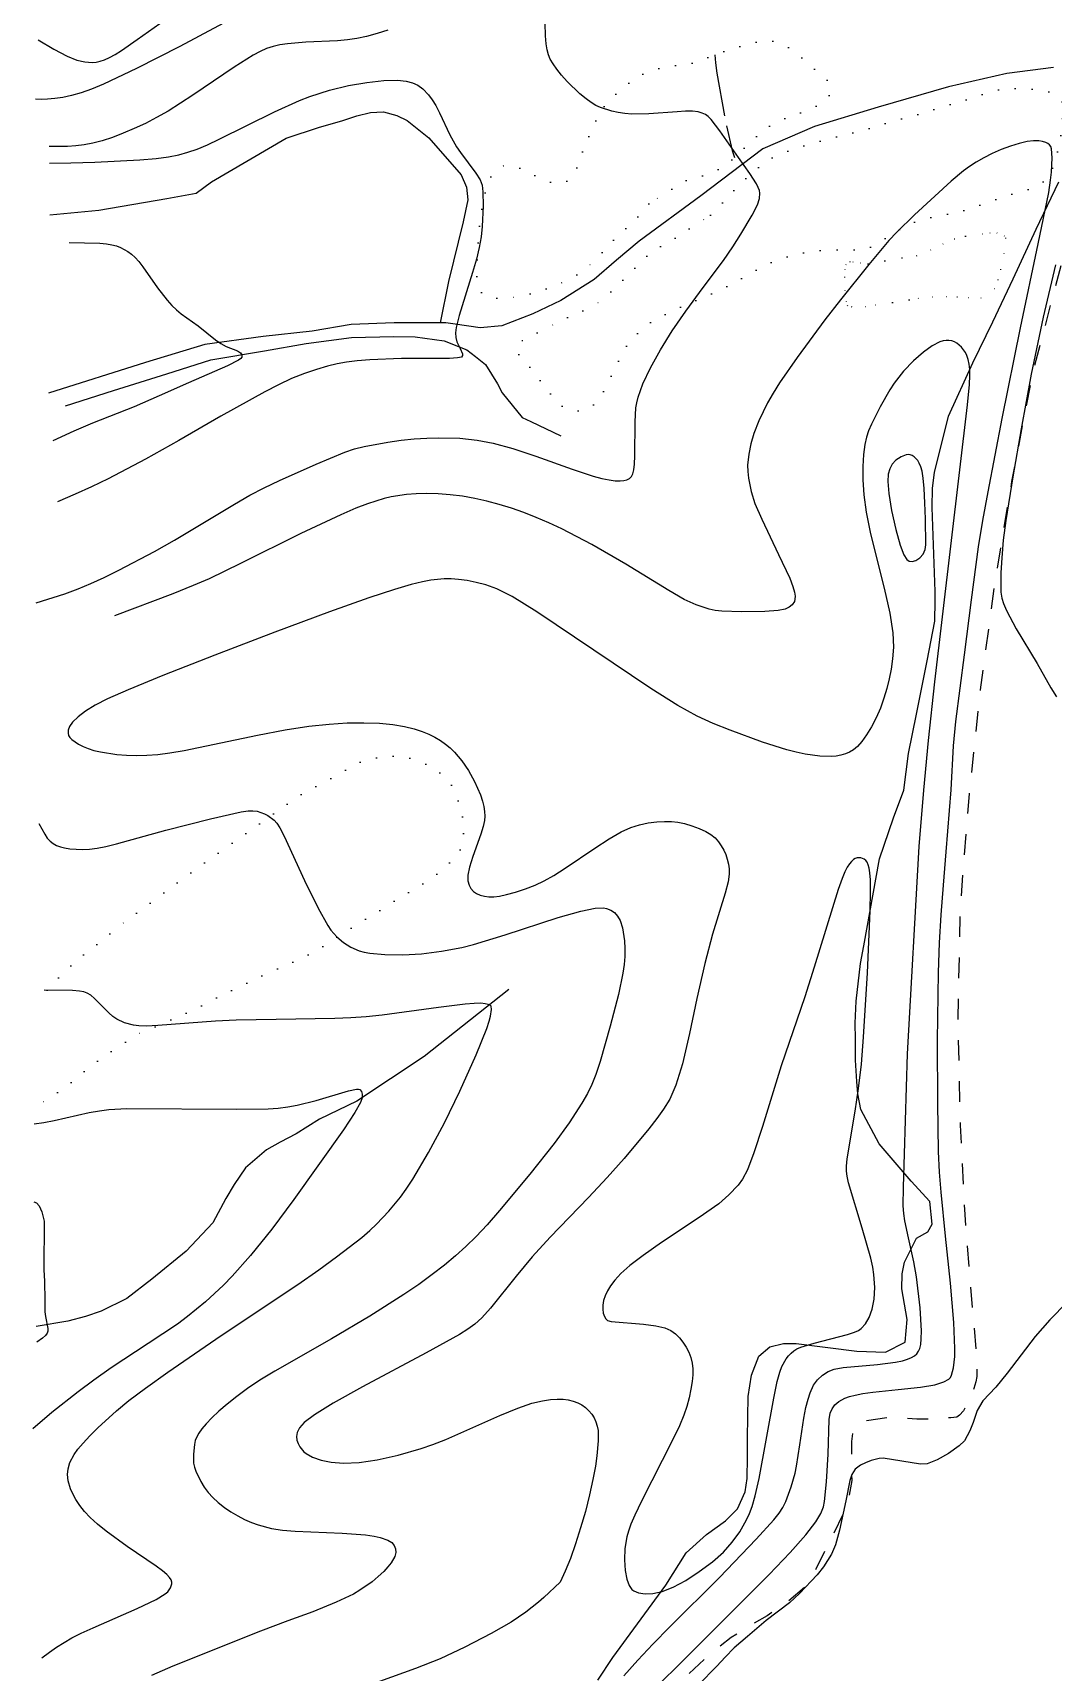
# Model space of a CAD drawing. Header units: millimetres. Extents: x 220021 to 223505, y 489325 to 491820.
# Drawn here: x 220579.4 to 220827.1, y 491093.5 to 491491.2 of the extents above; entities that cross this region are included whole.
import ezdxf

# ---------------------------------------------------------------- set-up
doc = ezdxf.new("R2010")
doc.units = ezdxf.units.MM
for name, pattern in [('15M2P5', [17.5, 15, -2.5]), ('5M5', [10, 5, -5]), ('AM4', [4, 0, -4])]:
    doc.linetypes.add(name, pattern=pattern)
for name, color, linetype in [('A0013117', 8, 'Continuous'), ('D0015112', 8, '15M2P5'), ('D0025111', 8, 'AM4'), ('E0022112', 8, 'Continuous'), ('F0017111', 8, 'Continuous'), ('F0017114', 8, 'Continuous'), ('F0037222', 8, 'Continuous'), ('F0037223', 8, '5M5')]:
    doc.layers.add(name, color=color, linetype=linetype)

msp = doc.modelspace()

# ---------------------------------------------------------------- linework, layer by layer
at = {"layer": 'A0013117', "flags": 128}
for points in [[(220827.167, 491482.736), (220815.837, 491481.312), (220801.719, 491478.053), (220784.612, 491473.105), (220769.133, 491468.455), (220756.651, 491463.06), (220741.542, 491451.611), (220726.617, 491440.648), (220721.143, 491435.997), (220715.668, 491431.345), (220707.599, 491426.245), (220700.775, 491423.033), (220693.299, 491420.128), (220688.01, 491419.634), (220681.97, 491420.505), (220679.694, 491420.833), (220667.129, 491420.855), (220656.681, 491420.461), (220647.212, 491418.807), (220635.386, 491417.501), (220621.164, 491415.613), (220606.805, 491411.229), (220583.271, 491403.797)], [(220583.599, 491447), (220595.473, 491448.131), (220611.962, 491450.957), (220619.052, 491452.292), (220622.839, 491455.028), (220640.957, 491465.607), (220649.033, 491468.315), (220654.473, 491469.833), (220658.099, 491471.017), (220661.396, 491471.859), (220662.963, 491471.935), (220664.53, 491472.011), (220667.831, 491471.127), (220670.309, 491469.903), (220675.598, 491465.729), (220683.373, 491456.707), (220684.7, 491453.766), (220685.038, 491450.658), (220683.897, 491445.317), (220680.304, 491430.849), (220678.35, 491420.835)]]:
    msp.add_lwpolyline(points, dxfattribs=at)
at = {"layer": 'D0015112', "flags": 128}
msp.add_lwpolyline([(220744.992, 491485.855), (220745.139, 491483.869), (220745.446, 491481.379), (220747.661, 491469.281), (220749.221, 491462.594), (220749.744, 491460.931)], dxfattribs=at)
at = {"layer": 'D0025111', "flags": 128}
for points in [[(220728.982, 491449.665), (220728.668, 491449.309), (220726.189, 491446.47), (220724.965, 491445.216), (220722.4, 491442.806), (220720.174, 491440.603), (220718.041, 491438.353), (220715.797, 491435.935), (220714.677, 491434.861), (220714.097, 491434.361), (220712.808, 491433.367), (220712.081, 491432.878), (220709.834, 491431.55), (220707.8, 491430.502), (220707.091, 491430.19), (220704.938, 491429.379), (220701.609, 491428.218), (220700.954, 491428.035), (220697.532, 491427.208), (220696.071, 491426.958), (220694.603, 491426.788), (220693.854, 491426.742), (220692.297, 491426.754), (220691.631, 491426.813), (220690.351, 491427.012), (220689.79, 491427.182), (220689.301, 491427.395), (220688.858, 491427.665), (220688.47, 491428.011), (220688.129, 491428.407), (220687.838, 491428.847), (220687.605, 491429.34), (220687.426, 491429.887), (220687.301, 491430.484), (220687.222, 491431.107), (220687.198, 491431.729), (220687.238, 491434.899), (220687.378, 491438.09), (220687.653, 491441.539), (220687.952, 491445), (220688.38, 491448.057), (220688.945, 491451.115), (220689.6, 491454.046), (220689.763, 491454.571), (220689.954, 491455.071), (220690.185, 491455.563), (220690.488, 491456.085), (220691.14, 491457.012), (220691.493, 491457.407), (220691.879, 491457.777), (220692.296, 491458.122), (220692.75, 491458.442), (220693.211, 491458.697), (220693.7, 491458.883), (220694.237, 491459.012), (220694.791, 491459.04), (220695.352, 491458.993), (220695.92, 491458.891), (220696.478, 491458.757), (220697.049, 491458.58), (220698.125, 491458.18), (220698.646, 491457.945), (220701.662, 491456.402), (220704.668, 491455.049), (220705.175, 491454.879), (220705.697, 491454.738), (220706.204, 491454.651), (220706.679, 491454.625), (220707.161, 491454.661), (220707.632, 491454.736), (220708.122, 491454.857), (220708.572, 491455.001), (220709.007, 491455.187), (220709.418, 491455.439), (220709.778, 491455.73), (220710.098, 491456.049), (220710.405, 491456.412), (220710.679, 491456.783), (220710.931, 491457.203), (220711.158, 491457.663), (220711.357, 491458.134), (220711.541, 491458.649), (220712.7, 491461.953), (220713.869, 491464.891), (220715.164, 491467.814), (220716.625, 491470.971), (220717.22, 491472.054), (220717.573, 491472.575), (220718.708, 491474.038), (220719.162, 491474.555), (220721.533, 491476.941), (220722.044, 491477.379), (220724.068, 491478.924), (220726.487, 491480.561), (220727.87, 491481.39), (220728.378, 491481.638), (220728.863, 491481.835), (220729.482, 491482.043), (220730.573, 491482.33), (220733.844, 491483.042), (220734.625, 491483.152), (220737.723, 491483.494), (220739.608, 491483.819), (220740.155, 491483.944), (220740.728, 491484.119), (220741.304, 491484.331), (220742.423, 491484.815), (220745.461, 491486.045), (220748.348, 491487.053), (220751.237, 491487.891), (220754.563, 491488.808), (220757.006, 491489.28), (220757.657, 491489.293), (220758.316, 491489.235), (220758.96, 491489.137), (220759.625, 491488.985), (220760.312, 491488.783), (220760.966, 491488.541), (220761.599, 491488.252), (220762.789, 491487.618), (220763.397, 491487.243), (220763.986, 491486.825), (220765.481, 491485.628), (220765.999, 491485.16), (220768.338, 491483.06), (220770.254, 491481.514), (220772.108, 491479.817), (220772.413, 491479.421), (220772.668, 491479.036), (220772.894, 491478.643), (220773.063, 491478.272), (220773.189, 491477.905), (220773.246, 491477.546), (220773.231, 491477.197), (220773.148, 491476.841), (220773.011, 491476.492), (220772.837, 491476.157), (220772.625, 491475.805), (220772.369, 491475.471), (220772.045, 491475.115), (220771.67, 491474.781), (220770.845, 491474.149), (220770.363, 491473.847), (220769.312, 491473.287), (220768.703, 491473.004), (220765.791, 491471.817), (220762.844, 491470.766), (220762.286, 491470.533), (220759.359, 491469.162), (220757.638, 491468.218), (220757.311, 491467.989), (220756.738, 491467.54), (220755.895, 491466.799), (220753.558, 491464.568), (220751.317, 491462.398), (220748.929, 491460.171), (220748.501, 491459.819), (220746.967, 491458.705), (220746.56, 491458.443), (220745.073, 491457.621), (220744.601, 491457.402), (220742.557, 491456.613), (220742.096, 491456.477), (220740.819, 491456.184), (220737.666, 491455.256), (220737.302, 491455.102)], [(220743.944, 491446.963), (220744.215, 491447.247), (220746.538, 491449.611), (220748.606, 491451.914), (220751.063, 491454.552), (220751.506, 491454.965), (220754.099, 491457.297), (220756.407, 491459.215), (220756.901, 491459.578), (220758.564, 491460.648), (220759.234, 491461.025), (220761.016, 491461.864), (220761.667, 491462.115), (220764.633, 491463.162), (220766.468, 491463.7), (220769.582, 491464.617), (220772.857, 491465.526), (220776.095, 491466.404), (220779.392, 491467.13), (220782.624, 491468.018), (220785.557, 491468.957), (220788.634, 491469.889), (220792.179, 491470.855), (220795.731, 491471.79), (220798.714, 491472.718), (220802.324, 491473.825), (220805.905, 491474.922), (220809.418, 491476.087), (220812.909, 491477.161), (220813.668, 491477.333), (220815.899, 491477.669), (220816.662, 491477.711), (220818.087, 491477.702), (220821.414, 491477.529), (220824.591, 491477.273), (220825.173, 491477.153), (220825.774, 491476.969), (220826.245, 491476.781), (220826.709, 491476.558), (220827.108, 491476.327), (220827.841, 491475.848), (220828.186, 491475.588), (220828.488, 491475.325), (220829.031, 491474.792), (220829.243, 491474.49), (220829.383, 491474.169), (220829.45, 491473.849), (220829.479, 491473.482), (220829.475, 491473.086), (220829.384, 491469.838), (220829.195, 491467.654), (220829.104, 491467.082), (220828.452, 491463.536), (220827.736, 491460.324), (220827.522, 491459.705), (220826.841, 491458.105), (220826.57, 491457.584), (220825.972, 491456.592), (220825.644, 491456.117), (220825.309, 491455.7), (220824.937, 491455.302), (220824.538, 491454.928), (220824.127, 491454.605), (220823.663, 491454.303), (220823.169, 491454.023), (220822.615, 491453.761), (220822.007, 491453.517), (220821.251, 491453.263), (220817.695, 491452.206), (220814.19, 491451.113), (220810.9, 491449.991), (220807.722, 491448.808), (220805.159, 491448.009), (220804.476, 491447.837), (220801.107, 491447.104), (220798.077, 491446.525), (220794.572, 491445.68), (220793.748, 491445.397), (220792.218, 491444.755), (220790.717, 491444.012), (220789.936, 491443.57), (220787.185, 491441.822), (220784.215, 491439.897), (220783.581, 491439.563), (220782.901, 491439.255), (220782.181, 491439.007), (220781.447, 491438.825), (220780.623, 491438.685), (220779.799, 491438.604), (220778.14, 491438.537), (220774.884, 491438.513), (220771.362, 491438.431), (220769.75, 491438.307), (220766.875, 491437.922), (220766.105, 491437.772), (220763.107, 491437.016), (220759.875, 491435.995), (220759.094, 491435.69), (220757.1, 491434.786), (220756.477, 491434.442), (220753.608, 491432.718), (220752.924, 491432.37), (220749.831, 491430.762), (220748.564, 491430.016), (220745.987, 491428.677), (220743.197, 491427.396), (220739.982, 491426.094), (220737.07, 491424.846), (220734.284, 491423.525), (220731.055, 491421.896), (220729.194, 491420.783), (220728.585, 491420.334), (220727.047, 491419.055), (220726.493, 491418.531), (220724.317, 491416.231), (220723.942, 491415.735), (220723.603, 491415.228), (220722.998, 491414.207), (220722.132, 491412.553), (220720.639, 491409.645), (220719.175, 491406.603), (220717.739, 491403.82), (220717.134, 491402.828), (220716.78, 491402.336), (220716.103, 491401.491), (220715.736, 491401.11), (220715.343, 491400.762), (220714.951, 491400.456), (220714.547, 491400.194), (220714.13, 491399.972), (220713.68, 491399.767), (220713.208, 491399.617), (220712.694, 491399.509), (220712.172, 491399.463), (220711.647, 491399.478), (220711.096, 491399.544), (220710.089, 491399.736), (220709.571, 491399.877), (220709.097, 491400.046), (220708.219, 491400.454), (220707.784, 491400.735), (220707.403, 491401.031), (220707.033, 491401.38), (220706.351, 491402.118), (220704.36, 491404.445), (220704.026, 491404.881), (220702.155, 491407.509), (220701.893, 491407.927), (220701.355, 491408.683), (220701.028, 491409.065), (220700.65, 491409.457), (220698.319, 491411.914), (220698.01, 491412.278), (220696.839, 491413.923), (220696.778, 491414.262), (220696.822, 491414.618), (220696.927, 491414.966), (220697.089, 491415.315), (220697.316, 491415.657), (220697.59, 491415.973), (220697.892, 491416.257), (220698.249, 491416.537), (220698.663, 491416.81), (220699.502, 491417.295), (220699.973, 491417.517), (220702.767, 491418.83), (220705.549, 491420.284), (220708.581, 491421.82), (220710.607, 491422.713), (220713.545, 491424.044), (220714.578, 491424.582), (220716.597, 491425.774), (220717.145, 491426.162), (220718.949, 491427.592), (220719.45, 491428.034), (220721.791, 491430.358), (220724.172, 491432.752), (220726.603, 491435.105), (220728.815, 491437.297), (220729.164, 491437.591), (220730.115, 491438.31), (220731.091, 491438.956), (220732.113, 491439.548), (220732.513, 491439.739), (220733.29, 491440.058)]]:
    msp.add_lwpolyline(points, close=True, dxfattribs=at)
at = {"layer": 'D0025111'}
msp.add_lwpolyline([(220790.424, 491436.599), (220793.962, 491437.092), (220797.342, 491438.496), (220800.33, 491439.94), (220803.095, 491441.182), (220805.803, 491441.87), (220811.688, 491442.701), (220813.426, 491442.654), (220815.242, 491441.902), (220815.562, 491441.423), (220815.153, 491437.737), (220814.318, 491433.814), (220813.669, 491431.303), (220812.969, 491429.113), (220809.636, 491426.801), (220806.652, 491426.875), (220803.848, 491427.067), (220801.301, 491427.134), (220797.8, 491427.037), (220794.424, 491426.789), (220792.137, 491426.442), (220781.556, 491424.686), (220778.277, 491424.656), (220777.245, 491424.904), (220776.915, 491425.994), (220776.629, 491428.665), (220776.555, 491431.868), (220776.583, 491433.732), (220776.736, 491434.921), (220777.692, 491435.672), (220778.494, 491435.618), (220780.322, 491435.358), (220782.18, 491435.175)], close=True, dxfattribs=at)
at = {"layer": 'D0025111', "flags": 128}
msp.add_lwpolyline([(220582.937, 491258.97), (220586.371, 491262.727), (220589.991, 491266.154), (220595.918, 491270.774), (220601.35, 491275.225), (220618.145, 491287.71), (220643.832, 491306.005), (220651.739, 491310.267), (220658.492, 491314.191), (220664.427, 491315.706), (220669.541, 491315.673), (220673.998, 491314.264), (220677.797, 491312.169), (220680.94, 491308.871), (220683.096, 491304.026), (220684.264, 491298.67), (220683.453, 491293.327), (220680.493, 491289.724), (220676.378, 491286.127), (220668.143, 491281.177), (220662.873, 491277.761), (220659.084, 491275.542), (220653.979, 491272.297), (220649.862, 491269.563), (220645.414, 491267.004), (220640.306, 491264.794), (220636.351, 491263.095), (220630.091, 491260.03), (220624.654, 491257.477), (220618.558, 491254.238), (220611.638, 491251.178), (220605.376, 491248.458), (220599.776, 491245.043), (220595.66, 491242.137), (220591.215, 491238.715), (220588.252, 491236.146), (220582.653, 491232.215), (220579.852, 491230.852)], dxfattribs=at)
at = {"layer": 'E0022112', "flags": 128}
for points in [[(220587.387, 491400.704), (220599.043, 491404.423), (220612.002, 491408.43), (220622.672, 491411.86), (220635.702, 491414.067), (220645.778, 491415.787), (220656.762, 491417.278), (220667.076, 491417.521), (220672.269, 491417.42), (220679.278, 491416.47), (220684.769, 491414.301), (220686.901, 491412.654), (220689.351, 491410.757), (220692.231, 491406.056), (220693.331, 491403.837), (220698.177, 491397.852), (220700.332, 491396.886), (220707.599, 491393.394)], [(220694.994, 491259.172), (220674.396, 491242.844), (220658.057, 491232.083), (220648.985, 491227.703), (220643.375, 491224.139), (220639.456, 491222.115), (220636.138, 491220.214), (220631.045, 491215.874), (220628.327, 491211.804), (220626.3, 491208.408), (220623.111, 491202.505), (220616.633, 491195.677), (220608.306, 491188.873), (220602.226, 491184.149), (220596.043, 491181.098), (220592.225, 491179.805), (220587.933, 491178.712), (220580.259, 491177.424)]]:
    msp.add_lwpolyline(points, dxfattribs=at)
at = {"layer": 'F0017111', "elevation": 80, "flags": 128}
for points in [[(220580.763, 491489.478), (220584.529, 491487.185), (220587.8, 491485.492), (220590.132, 491484.55), (220592.031, 491484.104), (220593.88, 491483.992), (220594.796, 491484.082), (220595.755, 491484.296), (220596.813, 491484.66), (220598.018, 491485.2), (220599.394, 491485.941), (220600.958, 491486.908), (220604.787, 491489.591), (220621.303, 491501.286)], [(220722.856, 491092.674), (220726.272, 491096.472), (220729.964, 491100.363), (220734.082, 491104.519), (220746.149, 491116.525), (220755.05, 491125.81), (220759.305, 491130.497), (220760.605, 491132.134), (220761.487, 491133.512), (220762.178, 491134.938), (220763.509, 491138.463), (220764.493, 491141.83), (220764.838, 491143.537), (220765.583, 491148.673), (220766.559, 491155.141), (220767.101, 491157.756), (220767.637, 491159.79), (220768.129, 491161.309), (220768.953, 491163.18), (220769.902, 491164.455), (220771.118, 491165.609), (220772.463, 491166.451), (220773.951, 491167.018), (220776.14, 491167.429), (220784.439, 491168.215), (220788.855, 491168.741), (220790.492, 491169.071), (220791.735, 491169.444), (220792.68, 491169.852), (220793.413, 491170.295), (220793.977, 491170.792), (220794.41, 491171.373), (220794.739, 491172.084), (220794.969, 491173.052), (220795.097, 491174.421), (220795.117, 491176.318), (220794.781, 491181.884), (220793.896, 491189.424), (220793.301, 491193.101), (220792.016, 491198.86), (220791.081, 491203.009), (220790.835, 491204.818), (220790.713, 491206.667), (220790.735, 491211.181), (220791.702, 491243.517), (220794.603, 491293.788), (220795.691, 491307.515), (220796.818, 491319.502), (220798.383, 491333.742), (220806.315, 491400.925), (220806.803, 491405.902), (220806.892, 491408.05), (220806.838, 491409.546), (220806.697, 491410.837), (220806.475, 491411.94), (220806.176, 491412.872), (220805.805, 491413.661), (220804.871, 491414.933), (220803.737, 491415.865), (220803.119, 491416.197), (220802.474, 491416.431), (220801.803, 491416.558), (220801.105, 491416.571), (220800.365, 491416.459), (220799.567, 491416.212), (220797.743, 491415.276), (220795.591, 491413.719), (220793.208, 491411.607), (220790.807, 491409.087), (220788.536, 491406.198), (220787.435, 491404.542), (220785.13, 491400.492), (220783.022, 491396.283), (220782.284, 491394.646), (220781.753, 491393.104), (220781.368, 491391.287), (220781.086, 491388.905), (220780.928, 491386.008), (220780.933, 491382.73), (220781.158, 491379.12), (220781.727, 491374.887), (220782.783, 491369.652), (220786.093, 491356.514), (220787.49, 491350.397), (220788.193, 491345.679), (220788.323, 491342.143), (220788.118, 491339.328), (220787.777, 491336.83), (220787.323, 491334.475), (220786.742, 491332.147), (220786.017, 491329.761), (220785.148, 491327.361), (220784.133, 491325.022), (220782.99, 491322.822), (220781.797, 491320.867), (220780.648, 491319.265), (220779.611, 491318.09), (220778.645, 491317.268), (220777.68, 491316.688), (220776.661, 491316.258), (220775.582, 491315.948), (220774.448, 491315.748), (220773.256, 491315.649), (220770.478, 491315.74), (220766.868, 491316.234), (220764.753, 491316.673), (220762.424, 491317.273), (220756.557, 491319.135), (220748.675, 491322.01), (220744.602, 491323.65), (220740.663, 491325.436), (220735.98, 491327.999), (220729.427, 491332.117), (220701.775, 491350.743), (220695.806, 491354.422), (220692.049, 491356.335), (220689.432, 491357.268), (220687.07, 491357.879), (220684.837, 491358.312), (220682.79, 491358.585), (220680.965, 491358.715), (220679.301, 491358.722), (220676.055, 491358.423), (220674.022, 491358.028), (220671.243, 491357.33), (220667.23, 491356.159), (220661.003, 491354.106), (220651.457, 491350.703), (220638.196, 491345.763), (220623.659, 491340.216), (220610.988, 491335.275), (220602.551, 491331.849), (220597.594, 491329.643), (220594.587, 491328.062), (220592.262, 491326.616), (220590.413, 491325.247), (220589.098, 491324.007), (220588.34, 491322.935), (220588.02, 491322.036), (220587.982, 491321.307), (220588.104, 491320.729), (220588.394, 491320.234), (220588.893, 491319.74), (220590.561, 491318.609), (220591.648, 491318.052), (220592.86, 491317.559), (220594.239, 491317.13), (220595.847, 491316.755), (220599.843, 491316.165), (220602.142, 491315.985), (220604.576, 491315.908), (220607.131, 491315.955), (220609.8, 491316.147), (220612.666, 491316.513), (220616.178, 491317.131), (220633.96, 491320.849), (220640.68, 491322.128), (220646.446, 491323.012), (220651.358, 491323.529), (220655.732, 491323.775), (220659.809, 491323.829), (220663.553, 491323.707), (220666.855, 491323.412), (220669.64, 491322.952), (220671.965, 491322.37), (220673.922, 491321.715), (220675.595, 491321.025), (220677.054, 491320.296), (220678.363, 491319.508), (220679.578, 491318.65), (220680.708, 491317.722), (220681.753, 491316.728), (220683.604, 491314.574), (220685.196, 491312.269), (220686.667, 491309.608), (220688.071, 491306.381), (220688.603, 491304.83), (220688.938, 491303.486), (220689.097, 491302.308), (220689.123, 491301.212), (220689.034, 491300.086), (220688.753, 491298.698), (220688.178, 491296.782), (220686.27, 491291.358), (220685.457, 491288.765), (220685.062, 491286.827), (220685.049, 491285.456), (220685.315, 491284.445), (220685.772, 491283.618), (220686.389, 491282.939), (220687.15, 491282.405), (220688.037, 491282.014), (220689.032, 491281.757), (220690.117, 491281.627), (220691.299, 491281.623), (220692.692, 491281.783), (220694.435, 491282.153), (220696.602, 491282.76), (220699.004, 491283.555), (220701.385, 491284.47), (220703.593, 491285.486), (220705.894, 491286.768), (220708.655, 491288.532), (220715.834, 491293.428), (220719.337, 491295.713), (220722.204, 491297.358), (220724.571, 491298.429), (220726.708, 491299.107), (220728.823, 491299.544), (220730.877, 491299.798), (220732.772, 491299.898), (220734.449, 491299.869), (220736.02, 491299.698), (220737.637, 491299.363), (220739.395, 491298.856), (220741.164, 491298.214), (220742.758, 491297.487), (220744.037, 491296.713), (220745.04, 491295.886), (220745.853, 491294.988), (220746.548, 491294.009), (220747.137, 491292.96), (220747.62, 491291.86), (220747.996, 491290.724), (220748.265, 491289.56), (220748.425, 491288.372), (220748.445, 491287.082), (220748.179, 491285.283), (220747.448, 491282.485), (220744.427, 491272.587), (220742.527, 491265.412), (220740.637, 491256.982), (220738.824, 491248.421), (220737.118, 491241.078), (220735.535, 491235.94), (220734.024, 491232.553), (220732.52, 491230.1), (220730.918, 491227.841), (220728.965, 491225.329), (220722.934, 491218.176), (220718.828, 491213.538), (220714.315, 491208.653), (220705.032, 491199.068), (220700.665, 491194.325), (220696.724, 491189.621), (220690.553, 491181.83), (220688.442, 491179.468), (220686.723, 491177.922), (220685.06, 491176.742), (220683.037, 491175.479), (220674.887, 491170.97), (220659.436, 491162.723), (220652.357, 491158.792), (220647.78, 491155.979), (220645.329, 491154.111), (220644.172, 491152.798), (220643.6, 491151.708), (220643.405, 491150.737), (220643.502, 491149.838), (220643.808, 491148.98), (220644.244, 491148.192), (220645.224, 491146.986), (220645.771, 491146.549), (220647.324, 491145.728), (220649.463, 491144.953), (220651.882, 491144.454), (220654.884, 491144.262), (220658.62, 491144.423), (220662.981, 491145.037), (220668.091, 491146.162), (220673.71, 491147.777), (220676.571, 491148.763), (220679.721, 491149.99), (220692.824, 491155.784), (220697.188, 491157.6), (220700.591, 491158.767), (220703.144, 491159.386), (220705.117, 491159.66), (220706.749, 491159.761), (220708.155, 491159.73), (220709.415, 491159.573), (220710.596, 491159.297), (220711.699, 491158.899), (220712.708, 491158.375), (220713.613, 491157.726), (220714.408, 491156.969), (220715.095, 491156.13), (220715.67, 491155.227), (220716.125, 491154.269), (220716.448, 491153.258), (220716.637, 491152.189), (220716.692, 491149.658), (220716.376, 491146.052), (220715.98, 491143.483), (220715.365, 491140.251), (220714.545, 491136.524), (220713.55, 491132.54), (220712.413, 491128.525), (220711.185, 491124.661), (220709.922, 491121.12), (220708.667, 491118.033), (220707.409, 491115.377), (220703.513, 491111.644), (220702.16, 491110.529), (220699.075, 491108.135), (220695.525, 491105.713), (220690.696, 491102.925), (220684.285, 491099.62), (220678.286, 491096.792), (220672.359, 491094.429), (220660.65, 491090.251)]]:
    msp.add_lwpolyline(points, dxfattribs=at)
at = {"layer": 'F0017111'}
for points, elevation in [([(220580.228, 491352.938), (220587.25, 491355.139), (220590.43, 491356.299), (220593.543, 491357.584), (220596.783, 491359.068), (220600.357, 491360.825), (220608.948, 491365.346), (220613.828, 491368.109), (220628.378, 491376.869), (220632.125, 491379.014), (220635.567, 491380.82), (220639.288, 491382.608), (220648.196, 491386.59), (220655.19, 491389.456), (220657.543, 491390.234), (220659.852, 491390.821), (220665.646, 491391.909), (220668.86, 491392.354), (220672.039, 491392.676), (220675.103, 491392.875), (220677.998, 491392.961), (220683.113, 491392.836), (220687.263, 491392.399), (220691.152, 491391.613), (220695.939, 491390.323), (220701.553, 491388.492), (220710.321, 491385.333), (220715.431, 491383.649), (220717.538, 491383.093), (220719.321, 491382.732), (220720.791, 491382.543), (220721.966, 491382.503), (220722.897, 491382.592), (220723.639, 491382.792), (220724.24, 491383.095), (220724.719, 491383.549), (220725.082, 491384.211), (220725.34, 491385.161), (220725.505, 491386.554), (220725.593, 491388.567), (220725.628, 491396.827), (220725.795, 491400.19), (220726.015, 491401.442), (220726.364, 491402.801), (220727.515, 491406.02), (220729.334, 491409.894), (220731.753, 491414.262), (220734.624, 491418.876), (220737.918, 491423.659), (220742.18, 491429.366), (220747.07, 491435.964), (220749.336, 491439.263), (220751.316, 491442.317), (220754.063, 491446.917), (220755.336, 491449.491), (220755.84, 491451.018), (220755.906, 491452.243), (220755.787, 491452.908), (220755.53, 491453.663), (220755.098, 491454.556), (220753.478, 491457.09), (220750.7, 491460.931), (220746.188, 491467.385), (220744.118, 491470.146), (220743.39, 491470.85), (220742.694, 491471.324), (220741.898, 491471.713), (220740.892, 491472.009), (220739.574, 491472.168), (220737.876, 491472.163), (220735.862, 491472.039), (220728.96, 491471.536), (220724.845, 491471.475), (220723.113, 491471.593), (220721.508, 491471.819), (220719.972, 491472.152), (220717.228, 491473.045), (220716.076, 491473.572), (220714.955, 491474.239), (220713.713, 491475.157), (220712.249, 491476.396), (220709.129, 491479.408), (220707.766, 491480.921), (220706.62, 491482.34), (220705.71, 491483.626), (220705.043, 491484.769), (220704.575, 491485.87), (220704.252, 491487.061), (220704.024, 491488.495), (220703.871, 491490.416), (220703.731, 491496.605)], 70), ([(220665.643, 491491.847), (220663.001, 491491.004), (220660.44, 491490.317), (220658.071, 491489.814), (220655.786, 491489.47), (220653.423, 491489.245), (220645.692, 491488.887), (220641.26, 491488.531), (220639.396, 491488.249), (220637.74, 491487.873), (220636.189, 491487.365), (220634.623, 491486.683), (220632.91, 491485.774), (220628.339, 491482.883), (220618.297, 491476.048), (220612.26, 491472.205), (220609.493, 491470.628), (220606.752, 491469.208), (220604.032, 491467.934), (220601.356, 491466.802), (220598.751, 491465.816), (220596.271, 491464.999), (220593.975, 491464.377), (220591.886, 491463.966), (220589.894, 491463.726), (220587.856, 491463.605), (220583.373, 491463.596)], 70), ([(220583.461, 491459.535), (220588.7, 491459.602), (220594.5, 491459.786), (220605.41, 491460.383), (220609.374, 491460.727), (220612.391, 491461.119), (220614.844, 491461.595), (220617.086, 491462.199), (220619.344, 491462.99), (220621.818, 491464.036), (220624.655, 491465.375), (220638.096, 491472.025), (220644.134, 491474.727), (220646.693, 491475.723), (220651.463, 491477.271), (220656.088, 491478.404), (220660.52, 491479.158), (220664.624, 491479.573), (220667.967, 491479.674), (220670.093, 491479.484), (220671.576, 491479.072), (220672.862, 491478.478), (220674.067, 491477.615), (220675.503, 491476.095), (220676.347, 491474.957), (220677.243, 491473.511), (220678.159, 491471.756), (220680.669, 491466.395), (220682.271, 491463.536), (220683.248, 491462.119), (220686.992, 491457.16), (220688.006, 491455.512), (220688.467, 491454.227), (220688.696, 491452.618), (220688.755, 491449.19), (220688.538, 491444.179), (220688.255, 491441.676), (220687.797, 491439.11), (220687.111, 491436.269), (220686.18, 491433.042), (220682.892, 491422.58), (220682.201, 491419.676), (220682.055, 491418.401), (220682.103, 491417.252), (220682.37, 491416.242), (220683.194, 491414.581), (220683.741, 491413.328), (220683.751, 491412.871), (220683.458, 491412.539), (220682.523, 491412.324), (220680.55, 491412.21), (220668.907, 491412.148), (220661.25, 491411.862), (220658.16, 491411.614), (220655.6, 491411.297), (220653.31, 491410.876), (220650.959, 491410.306), (220648.294, 491409.542), (220645.35, 491408.557), (220642.24, 491407.324), (220639.048, 491405.83), (220635.756, 491404.116), (220625.096, 491398.218), (220614.865, 491392.322), (220606.759, 491387.771), (220597.692, 491382.988), (220593.67, 491381.02), (220589.742, 491379.235), (220585.416, 491377.403)], 65), ([(220588.295, 491440.31), (220595.685, 491440.152), (220597.35, 491439.993), (220598.627, 491439.768), (220599.716, 491439.474), (220600.696, 491439.106), (220602.533, 491438.122), (220603.406, 491437.474), (220604.259, 491436.689), (220605.145, 491435.7), (220606.125, 491434.431), (220609.674, 491429.324), (220612.043, 491426.292), (220613.182, 491425.059), (220614.307, 491424.004), (220615.468, 491423.054), (220619.566, 491420.089), (220623.798, 491416.734), (220625.105, 491415.805), (220626.361, 491415.123), (220629.106, 491414.039), (220629.858, 491413.571), (220630.175, 491413.041), (220630.17, 491412.494), (220629.929, 491412.181), (220629.369, 491411.771), (220626.724, 491410.416), (220617.232, 491406.275), (220610.07, 491403.092), (220604.022, 491400.434), (220593.889, 491396.499), (220589.432, 491394.571), (220584.289, 491392.204)], 60), ([(220827.675, 491434.906), (220824.673, 491422.24), (220821.766, 491408.349), (220819.302, 491395.134), (220817.317, 491383.462), (220815.607, 491372.871), (220814.986, 491368.114), (220814.602, 491363.85), (220814.414, 491360.231), (220814.404, 491355.488), (220814.597, 491354.075), (220815.022, 491352.73), (220815.744, 491351.073), (220818.137, 491346.595), (220823.182, 491338.18), (220826.567, 491332.283), (220827.933, 491330.144)], 70), ([(220581.658, 491097.022), (220583.463, 491098.409), (220585.229, 491099.631), (220588.951, 491101.839), (220591.215, 491102.99), (220594.055, 491104.307), (220604.774, 491108.956), (220609.351, 491111.171), (220611.598, 491112.559), (220612.198, 491113.072), (220612.899, 491114.001), (220613.206, 491114.941), (220613.19, 491115.419), (220613.009, 491115.935), (220612.614, 491116.526), (220611.943, 491117.236), (220610.903, 491118.12), (220609.391, 491119.24), (220602.33, 491124.029), (220597.283, 491127.718), (220595.132, 491129.461), (220593.382, 491131.046), (220591.985, 491132.52), (220590.852, 491133.959), (220589.914, 491135.41), (220589.163, 491136.807), (220588.604, 491138.055), (220588.028, 491139.953), (220587.897, 491141.464), (220588.024, 491142.903), (220588.452, 491144.391), (220589.497, 491146.348), (220590.392, 491147.622), (220591.63, 491149.129), (220593.254, 491150.878), (220595.199, 491152.809), (220599.782, 491156.971), (220602.778, 491159.413), (220606.816, 491162.459), (220612.179, 491166.288), (220625.177, 491175.169), (220643.789, 491187.57), (220648.872, 491191.119), (220653.19, 491194.258), (220659.265, 491198.969), (220661.236, 491200.668), (220662.866, 491202.206), (220665.873, 491205.381), (220668.648, 491208.763), (220670.063, 491210.735), (220671.654, 491213.168), (220675.494, 491219.636), (220679.371, 491226.791), (220683.104, 491234.469), (220687.015, 491243.27), (220689.626, 491249.702), (220690.228, 491251.485), (220690.546, 491252.694), (220690.775, 491254.286), (220690.659, 491255.123), (220690.429, 491255.356), (220689.991, 491255.532), (220689.267, 491255.686), (220688.158, 491255.781), (220686.559, 491255.765), (220684.371, 491255.596), (220677.867, 491254.781), (220664.257, 491252.925), (220660.314, 491252.514), (220656.637, 491252.251), (220652.757, 491252.088), (220638.542, 491251.853), (220628.766, 491251.665), (220623.763, 491251.437), (220609.794, 491250.385), (220607.024, 491250.259), (220605.208, 491250.299), (220603.91, 491250.464), (220601.711, 491251.046), (220599.818, 491251.924), (220598.897, 491252.557), (220597.885, 491253.44), (220594.431, 491256.982), (220593.5, 491257.758), (220592.667, 491258.24), (220591.806, 491258.533), (220590.739, 491258.724), (220589.056, 491258.849), (220582.188, 491258.985)], 70), ([(220579.807, 491226.524), (220582.123, 491226.874), (220584.655, 491227.374), (220593.135, 491229.301), (220595.616, 491229.742), (220597.866, 491230.024), (220602.264, 491230.251), (220628.91, 491230.087), (220636.568, 491230.177), (220639.007, 491230.352), (220641.312, 491230.644), (220643.611, 491231.056), (220648.253, 491232.22), (220656.032, 491234.544), (220658.002, 491234.966), (220658.491, 491234.96), (220658.803, 491234.852), (220659.221, 491234.425), (220659.415, 491233.752), (220659.377, 491232.887), (220658.971, 491231.713), (220657.634, 491229.319), (220654.878, 491225.095), (220642.824, 491208.2), (220637.421, 491200.962), (220632.305, 491194.636), (220627.858, 491189.594), (220625.735, 491187.402), (220621.389, 491183.353), (220617.021, 491179.784), (220614.532, 491177.975), (220607.447, 491173.285), (220598.434, 491167.356), (220594.224, 491164.388), (220590.424, 491161.56), (220584.089, 491156.557), (220579.43, 491152.541)], 65), ([(220579.724, 491207.655), (220580.312, 491207.388), (220580.953, 491206.64), (220581.595, 491205.198), (220582.182, 491202.956), (220582.154, 491191.143), (220582.307, 491188.417), (220582.344, 491183.667), (220582.376, 491180.967), (220582.529, 491179.778), (220583.059, 491176.899), (220583.063, 491176.29), (220582.915, 491175.764), (220582.549, 491175.231), (220581.783, 491174.558), (220580.404, 491173.603)], 60), ([(220830.502, 491183.271), (220826.3, 491179.014), (220822.703, 491174.954), (220815.921, 491166.09), (220813.158, 491162.686), (220810.017, 491159.392), (220808.621, 491156.984), (220807.664, 491154.131), (220806.843, 491152.046), (220805.581, 491149.631), (220804.295, 491148.427), (220801.732, 491146.628), (220798.974, 491145.046), (220796.506, 491144.116), (220794.867, 491144.041), (220785.831, 491145.467), (220784.865, 491145.411), (220782.953, 491144.908), (220781.586, 491144.298), (220780.301, 491143.725), (220779.028, 491142.785), (220778.232, 491141.475), (220777.735, 491140.057), (220776.761, 491135.123), (220775.249, 491127.967), (220774.292, 491124.46), (220773.273, 491122.184), (220771.385, 491119.119), (220769.841, 491117.162), (220765.491, 491112.619), (220763.117, 491110.382), (220757.419, 491106.09), (220752.905, 491102.228), (220749.662, 491099.426), (220747.524, 491097.168), (220745.478, 491094.994), (220741.021, 491090.514)], 70)]:
    msp.add_lwpolyline(points, dxfattribs=dict(at, elevation=elevation))
at = {"layer": 'F0017111', "elevation": 85, "flags": 128}
for points in [[(220795.768, 491380.653), (220795.539, 491383.174), (220795.265, 491384.824), (220794.95, 491385.93), (220794.6, 491386.769), (220794.218, 491387.428), (220793.364, 491388.344), (220792.899, 491388.637), (220792.417, 491388.818), (220791.92, 491388.885), (220791.392, 491388.832), (220790.179, 491388.341), (220788.944, 491387.492), (220788.047, 491386.546), (220787.432, 491385.448), (220787.039, 491384.109), (220786.927, 491382.342), (220787.193, 491379.428), (220787.872, 491375.275), (220788.88, 491370.676), (220789.95, 491366.893), (220790.859, 491364.55), (220791.54, 491363.434), (220792.154, 491362.994), (220792.868, 491362.913), (220793.755, 491363.189), (220794.702, 491363.812), (220795.52, 491364.742), (220796.025, 491365.869), (220796.218, 491367.015), (220796.078, 491373.309), (220795.947, 491377.135)], [(220766.81, 491257.325), (220761.085, 491240.608), (220756.516, 491225.928), (220754.453, 491219.555), (220752.888, 491215.432), (220751.69, 491213.091), (220750.638, 491211.673), (220748.41, 491209.315), (220745.938, 491207.17), (220741.172, 491203.827), (220732.021, 491197.744), (220727.573, 491194.65), (220724.337, 491192.162), (220722.176, 491190.222), (220720.723, 491188.643), (220719.665, 491187.263), (220718.893, 491186.008), (220718.352, 491184.828), (220717.993, 491183.687), (220717.805, 491182.593), (220717.782, 491181.57), (220717.914, 491180.644), (220718.166, 491179.854), (220718.497, 491179.243), (220718.94, 491178.835), (220719.827, 491178.573), (220727.659, 491177.94), (220730.685, 491177.583), (220732.862, 491177.079), (220734.33, 491176.42), (220735.412, 491175.613), (220736.37, 491174.665), (220737.241, 491173.593), (220738.002, 491172.418), (220738.632, 491171.164), (220739.119, 491169.854), (220739.45, 491168.513), (220739.617, 491167.149), (220739.621, 491165.69), (220739.465, 491164.045), (220739.155, 491162.158), (220738.711, 491160.112), (220738.153, 491158.025), (220737.456, 491155.907), (220736.401, 491153.337), (220734.718, 491149.787), (220727.16, 491135.02), (220725.53, 491131.67), (220724.56, 491129.427), (220723.992, 491127.79), (220723.604, 491126.336), (220723.162, 491123.568), (220723.045, 491120.801), (220723.209, 491118.228), (220723.6, 491116.108), (220724.146, 491114.595), (220724.48, 491114.047), (220724.863, 491113.615), (220725.312, 491113.276), (220726.481, 491112.788), (220728.04, 491112.533), (220729.954, 491112.608), (220732.219, 491113.116), (220734.87, 491114.158), (220737.926, 491115.797), (220741.209, 491117.93), (220744.373, 491120.315), (220747.049, 491122.68), (220749.215, 491125.044), (220751.028, 491127.583), (220752.665, 491130.478), (220753.395, 491132.022), (220754.068, 491133.733), (220754.792, 491136.284), (220755.703, 491140.487), (220759.285, 491159.973), (220760.126, 491164.026), (220760.737, 491166.327), (220761.245, 491167.663), (220762.293, 491169.571), (220762.86, 491170.313), (220763.465, 491170.944), (220764.135, 491171.484), (220764.9, 491171.952), (220765.829, 491172.377), (220769.078, 491173.373), (220777.212, 491175.485), (220778.874, 491176.008), (220779.844, 491176.439), (220780.463, 491176.877), (220781.537, 491178.032), (220782.464, 491179.606), (220783.175, 491181.605), (220783.631, 491184.03), (220783.792, 491186.826), (220783.593, 491189.97), (220783.315, 491191.745), (220782.81, 491193.999), (220780.728, 491201.279), (220777.437, 491212.247), (220777.07, 491213.864), (220776.942, 491215.047), (220776.949, 491216.316), (220777.126, 491218.1), (220779.063, 491229.587), (220779.877, 491235.11), (220780.545, 491241.037), (220781.091, 491247.544), (220782.028, 491263.174), (220782.69, 491278.218), (220782.797, 491282.873), (220782.766, 491285.696), (220782.638, 491287.39), (220782.45, 491288.556), (220782.211, 491289.389), (220781.925, 491289.985), (220781.596, 491290.425), (220781.23, 491290.741), (220780.409, 491291.077), (220779.518, 491291.055), (220779.065, 491290.898), (220778.607, 491290.626), (220778.14, 491290.218), (220777.656, 491289.646), (220777.136, 491288.836), (220776.555, 491287.708), (220775.862, 491286.077), (220774.89, 491283.353), (220769.086, 491264.553)]]:
    msp.add_lwpolyline(points, close=True, dxfattribs=at)
at = {"layer": 'F0017114', "elevation": 75}
for points in [[(220630.407, 491496.004), (220615.137, 491487.886), (220604.568, 491482.507), (220596.584, 491478.748), (220593.665, 491477.535), (220591.158, 491476.643), (220588.86, 491475.983), (220586.733, 491475.516), (220584.782, 491475.213), (220583.014, 491475.049), (220581.436, 491475.004), (220580.061, 491475.061)], [(220730.69, 491089.86), (220737.384, 491096.484), (220746.462, 491105.55), (220758.202, 491117.232), (220763.286, 491122.567), (220767.067, 491126.894), (220769.487, 491130.027), (220770.716, 491132.018), (220771.366, 491133.683), (220771.626, 491134.916), (220772.096, 491139.7), (220772.467, 491146.434), (220772.768, 491154.854), (220772.981, 491156.378), (220773.418, 491157.462), (220774.083, 491158.367), (220775.045, 491159.172), (220776.54, 491159.979), (220777.639, 491160.382), (220779.072, 491160.777), (220780.938, 491161.154), (220783.339, 491161.5), (220789.471, 491162.093), (220794.907, 491162.659), (220798.396, 491163.281), (220800.588, 491163.956), (220801.812, 491164.606), (220802.171, 491164.998), (220802.45, 491165.556), (220802.927, 491167.392), (220803.23, 491170.113), (220803.269, 491172.048), (220803.007, 491178.331), (220802.212, 491187.928), (220800.972, 491199.314), (220799.889, 491209.971), (220799.533, 491214.853), (220799.289, 491219.869), (220799.069, 491231.537), (220799.037, 491246.737), (220799.24, 491263.271), (220799.517, 491270.44), (220799.929, 491277.239), (220800.478, 491284.46), (220801.141, 491292.562), (220802.341, 491307.564), (220802.935, 491318.236), (220803.474, 491324.157), (220805.598, 491340.272), (220807.311, 491353.655), (220809.011, 491366.541), (220810.035, 491372.923), (220811.282, 491379.846), (220814.734, 491397.656), (220819.18, 491419.636), (220823.487, 491440.028), (220826.009, 491452.457), (220826.475, 491455.412), (220826.672, 491457.392), (220826.818, 491460.814), (220826.704, 491463.02), (220826.526, 491463.585), (220826.244, 491463.971), (220825.839, 491464.299), (220825.282, 491464.582), (220824.541, 491464.809), (220823.581, 491464.956), (220822.349, 491464.967), (220820.79, 491464.776), (220818.88, 491464.335), (220816.734, 491463.675), (220814.498, 491462.846), (220812.308, 491461.897), (220810.252, 491460.875), (220808.405, 491459.829), (220806.808, 491458.786), (220805.359, 491457.702), (220802.362, 491455.155), (220793.45, 491447.055), (220789.112, 491442.814), (220787.249, 491440.772), (220782.343, 491434.987), (220775.464, 491426.438), (220771.71, 491421.538), (220764.971, 491412.418), (220760.657, 491406.241), (220759.128, 491403.796), (220757.77, 491401.399), (220755.627, 491397.084), (220754.413, 491394.01), (220753.706, 491391.518), (220753.201, 491389.013), (220752.926, 491386.306), (220752.951, 491384.794), (220753.122, 491383.154), (220753.773, 491379.902), (220754.713, 491377.037), (220756.369, 491373.229), (220760.463, 491364.675), (220763.152, 491358.928), (220763.92, 491356.918), (220764.311, 491355.495), (220764.443, 491354.495), (220764.419, 491353.773), (220764.283, 491353.239), (220763.766, 491352.457), (220763.016, 491351.854), (220762.008, 491351.398), (220760.389, 491351.038), (220757.103, 491350.785), (220751.463, 491350.714), (220746.645, 491350.87), (220745.025, 491351.073), (220743.565, 491351.402), (220740.443, 491352.458), (220737.538, 491353.766), (220733.843, 491355.913), (220723.361, 491362.331), (220715.131, 491367.037), (220707.826, 491370.855), (220704.66, 491372.344), (220701.637, 491373.642), (220698.635, 491374.812), (220695.634, 491375.862), (220692.644, 491376.785), (220689.669, 491377.578), (220686.698, 491378.235), (220683.718, 491378.755), (220680.729, 491379.136), (220677.801, 491379.371), (220675.016, 491379.457), (220672.449, 491379.395), (220670.142, 491379.217), (220666.381, 491378.653), (220664.717, 491378.251), (220660.663, 491376.938), (220657.825, 491375.841), (220654.171, 491374.279), (220644.481, 491369.73), (220629.837, 491362.43), (220622.257, 491358.768), (220618.396, 491357.104), (220613.415, 491355.114), (220599.252, 491349.747)], [(220580.94, 491299.43), (220582.326, 491296.772), (220582.955, 491295.869), (220583.633, 491295.14), (220584.381, 491294.556), (220585.206, 491294.096), (220586.122, 491293.744), (220587.171, 491293.48), (220588.401, 491293.288), (220591.465, 491293.116), (220593.205, 491293.192), (220595.056, 491293.42), (220597.177, 491293.836), (220599.77, 491294.472), (220611.736, 491297.756), (220622.553, 491300.544), (220629.99, 491302.251), (220631.745, 491302.501), (220632.876, 491302.5), (220633.863, 491302.356), (220634.8, 491302.101), (220635.686, 491301.747), (220636.519, 491301.306), (220637.996, 491300.195), (220638.657, 491299.476), (220639.418, 491298.312), (220640.452, 491296.318), (220645.379, 491285.599), (220648.707, 491278.85), (220651.026, 491274.686), (220651.806, 491273.538), (220653.238, 491271.917), (220654.861, 491270.518), (220656.669, 491269.368), (220658.666, 491268.519), (220659.834, 491268.206), (220661.241, 491267.951), (220664.917, 491267.606), (220669.23, 491267.55), (220673.812, 491267.823), (220678.614, 491268.413), (220683.549, 491269.346), (220686.365, 491270.054), (220694.102, 491272.419), (220706.966, 491276.586), (220712.484, 491278.145), (220715.939, 491278.824), (220717.97, 491278.914), (220718.646, 491278.812), (220719.712, 491278.402), (220720.622, 491277.769), (220721.392, 491276.925), (220722.016, 491275.866), (220722.555, 491274.083), (220723.044, 491270.932), (220723.166, 491269.067), (220723.141, 491267.164), (220722.969, 491265.192), (220722.66, 491263.084), (220721.58, 491257.957), (220719.571, 491250.222), (220717.11, 491241.651), (220716.079, 491238.525), (220715.111, 491236.084), (220714.038, 491233.884), (220712.733, 491231.574), (220709.636, 491226.781), (220705.955, 491221.814), (220700.038, 491214.375), (220692.753, 491205.549), (220689.681, 491202.053), (220687.011, 491199.222), (220684.519, 491196.785), (220681.999, 491194.502), (220679.325, 491192.263), (220676.391, 491189.989), (220673.111, 491187.616), (220669.479, 491185.136), (220661.228, 491179.877), (220651.94, 491174.384), (220638.161, 491166.557), (220634.576, 491164.341), (220631.566, 491162.318), (220628.968, 491160.419), (220626.653, 491158.59), (220624.623, 491156.854), (220622.914, 491155.248), (220621.547, 491153.809), (220620.5, 491152.551), (220619.735, 491151.484), (220619.212, 491150.592), (220618.872, 491149.748), (220618.65, 491148.798), (220618.403, 491146.39), (220618.457, 491144.218), (220618.645, 491143.304), (220618.986, 491142.31), (220620.189, 491139.8), (220621.03, 491138.445), (220622.016, 491137.141), (220623.155, 491135.894), (220624.462, 491134.692), (220625.937, 491133.529), (220627.531, 491132.434), (220629.183, 491131.446), (220630.84, 491130.593), (220632.494, 491129.874), (220634.146, 491129.279), (220637.356, 491128.424), (220640.053, 491127.955), (220643.13, 491127.73), (220654.532, 491127.3), (220660.227, 491126.865), (220662.278, 491126.567), (220663.785, 491126.237), (220665.625, 491125.591), (220666.55, 491124.968), (220667.13, 491124.257), (220667.461, 491123.46), (220667.53, 491122.593), (220667.278, 491121.575), (220666.41, 491120.059), (220665.641, 491119.061), (220664.599, 491117.934), (220663.278, 491116.718), (220661.791, 491115.498), (220658.828, 491113.4), (220657.279, 491112.505), (220653.077, 491110.51), (220647.433, 491108.217), (220641.3, 491105.993), (220634.729, 491103.527), (220613.388, 491094.988), (220608.262, 491092.728)]]:
    msp.add_lwpolyline(points, dxfattribs=at)
at = {"layer": 'F0037222', "flags": 128}
msp.add_lwpolyline([(220716.62, 491091.606), (220720.235, 491097.104), (220733.058, 491114.619), (220737.987, 491122.523), (220742.924, 491126.977), (220747.535, 491130.225), (220750.497, 491133.139), (220752.301, 491137.267), (220752.788, 491140.542), (220752.94, 491145.717), (220752.928, 491150.375), (220753.068, 491160.381), (220753.88, 491165.551), (220755.683, 491170.198), (220758.316, 491172.423), (220761.613, 491173.265), (220764.748, 491173.244), (220779.433, 491171.424), (220786.362, 491171.207), (220791.14, 491173.592), (220791.663, 491179.056), (220790.327, 491186.554), (220790.482, 491190.153), (220791.038, 491193), (220793.898, 491198.83), (220796.663, 491200.32), (220797.691, 491202.241), (220797.146, 491207.708), (220792.65, 491212.633), (220784.888, 491221.659), (220780.397, 491230.022), (220779.683, 491233.851), (220779.419, 491236.805), (220779.091, 491241.987), (220779.086, 491247.085), (220779.041, 491251.003), (220779.293, 491256.307), (220780.313, 491265.399), (220781.159, 491269.727), (220784.913, 491290.813), (220788.342, 491300.81), (220790.818, 491307.449), (220792, 491316.413), (220793.934, 491325.905), (220796.546, 491338.874), (220798.397, 491348.472), (220798.42, 491353.403), (220798.417, 491355.704), (220798.172, 491364.731), (220797.735, 491376.026), (220797.78, 491380.712), (220798.264, 491384.568), (220801.713, 491398.215), (220807.614, 491411.118), (220812.423, 491421.113), (220817.407, 491431.544), (220822.932, 491443.572), (220828.474, 491455.027)], dxfattribs=at)
at = {"layer": 'F0037223', "flags": 128}
msp.add_lwpolyline([(220928.32, 491728.031), (220925.782, 491717.345), (220919.731, 491695.444), (220913.425, 491674.233), (220910.634, 491665.517), (220903.872, 491645.092), (220897.158, 491627.833), (220890.597, 491611.816), (220882.435, 491590.82), (220874.973, 491571.728), (220867.643, 491551.645), (220860.823, 491534.374), (220855.635, 491520.172), (220850.64, 491504.683), (220845.097, 491487.656), (220838.899, 491468.842), (220831.537, 491444.819), (220826.973, 491427.155), (220822.075, 491408.646), (220816.999, 491382.363), (220812.929, 491358.119), (220809.386, 491331.779), (220806.686, 491306.608), (220804.534, 491279.425), (220803.943, 491251.905), (220804.501, 491226.24), (220805.622, 491204.591), (220806.703, 491190.983), (220808.537, 491169.228), (220808.537, 491165.238), (220808.363, 491163.968), (220807.837, 491162.325), (220807.054, 491160.546), (220805.368, 491156.938), (220804.38, 491155.909), (220803.722, 491155.396), (220802.238, 491155.233), (220800.093, 491155.247), (220797.62, 491154.917), (220793.991, 491154.941), (220787.721, 491155.326), (220781.455, 491154.504), (220778.491, 491152.453), (220778.168, 491149.522), (220778.179, 491145.382), (220778.192, 491140.033), (220777.217, 491134.174), (220769.504, 491118.524), (220766.875, 491114.228), (220762.925, 491110.803), (220757.655, 491107.214), (220754.031, 491105.167), (220748.926, 491101.922), (220743.657, 491097.815), (220737.075, 491091.647), (220731.975, 491086.159), (220727.534, 491081.012), (220725.564, 491077.057), (220724.743, 491075.509), (220717.058, 491048.645), (220714.592, 491045.211), (220710.805, 491042.475), (220707.016, 491040.429), (220702.405, 491037.353), (220697.135, 491034.11), (220692.688, 491031.378), (220688.571, 491028.299), (220685.612, 491024.523), (220684.795, 491021.25), (220683.657, 491014.701), (220682.516, 491009.015), (220679.892, 491002.994), (220676.443, 490996.978), (220672.004, 490991.141), (220668.551, 490986.85), (220663.296, 490977.223)], dxfattribs=at)

doc.saveas('drawing.dxf')
